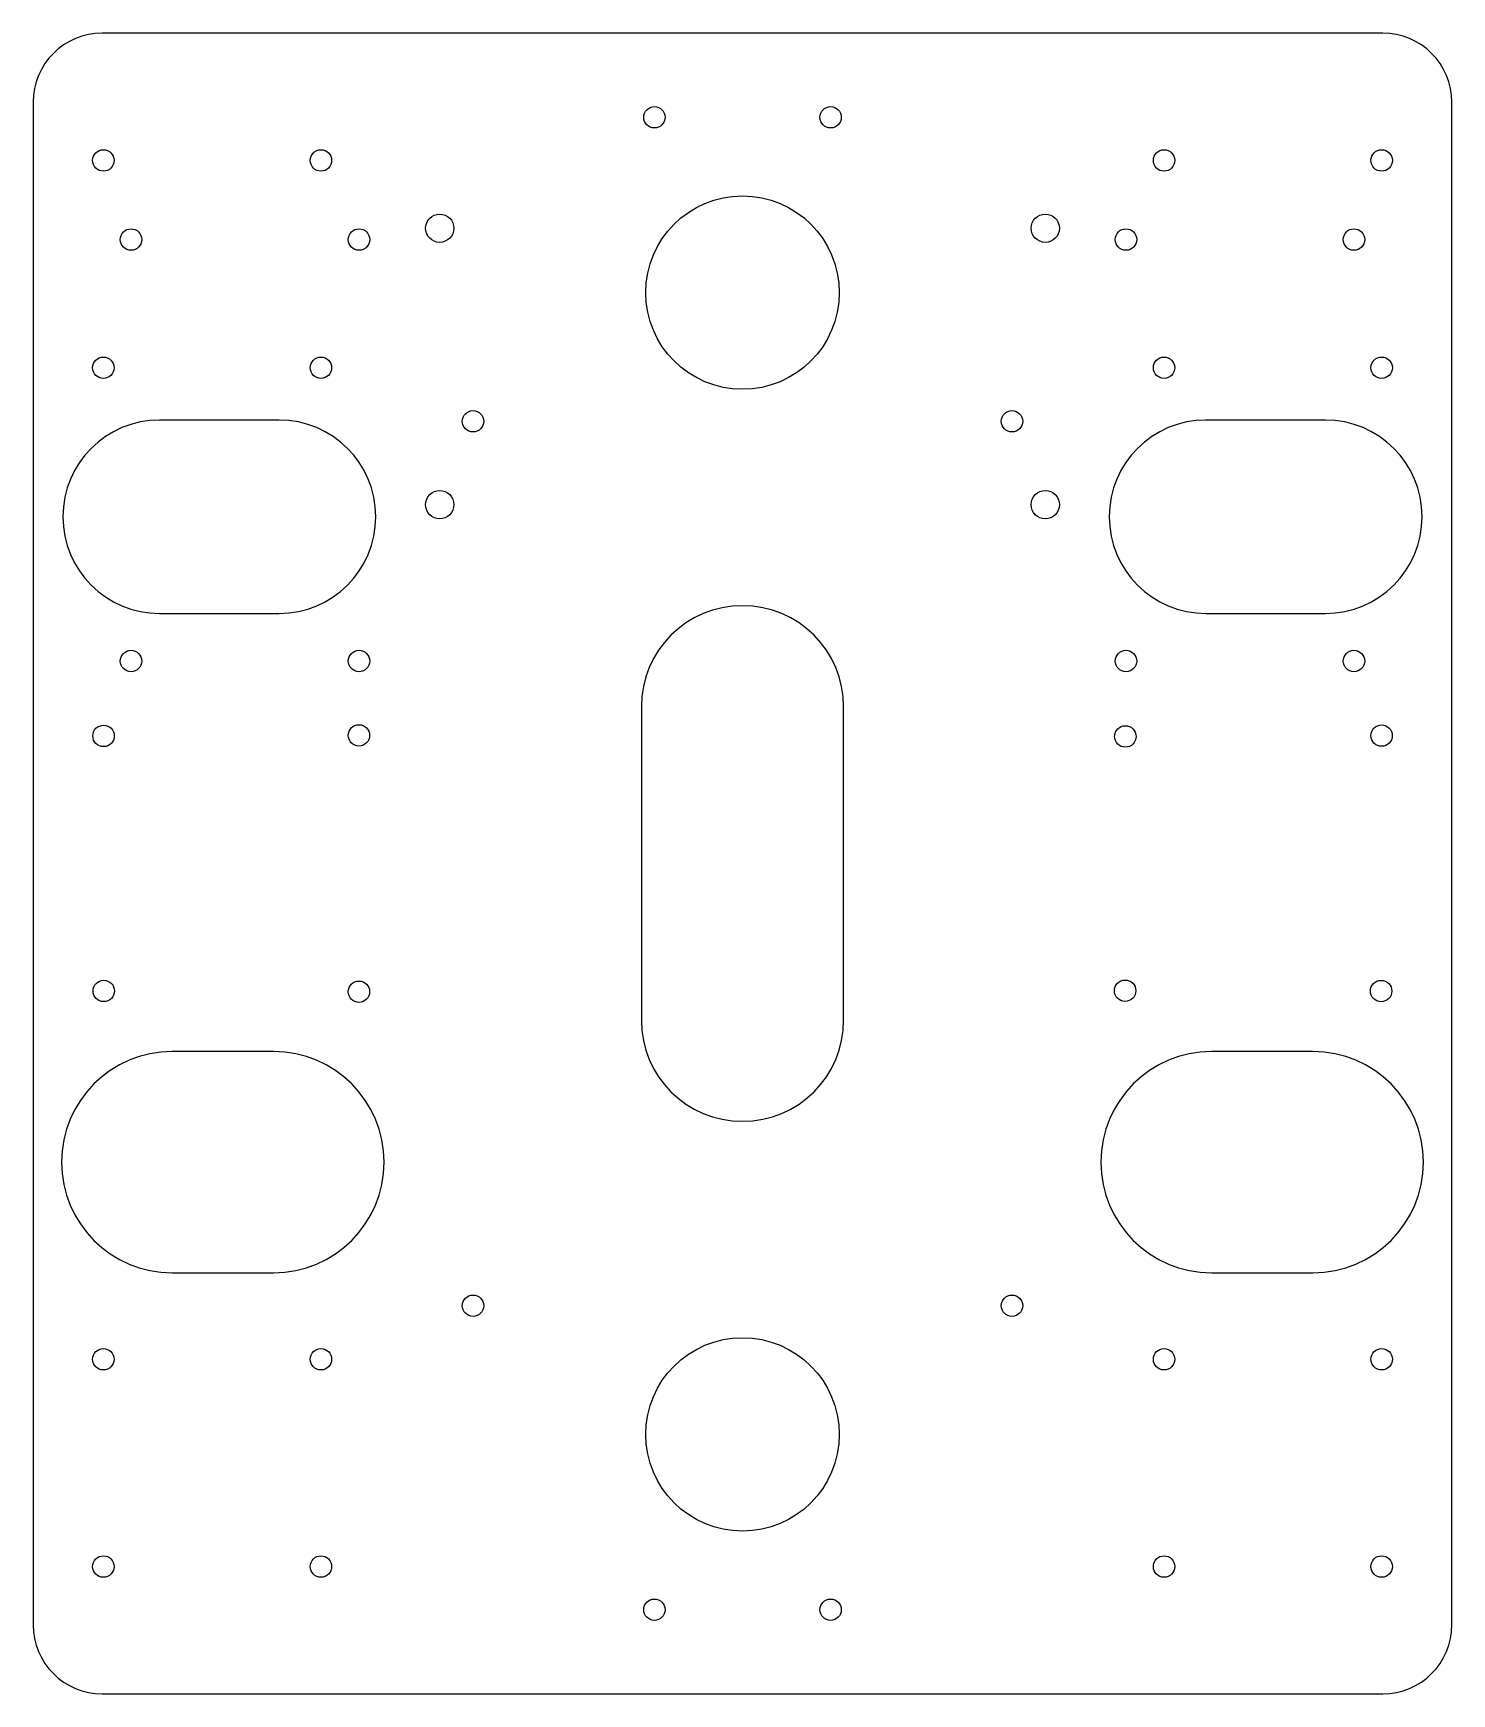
# Model space of a CAD drawing. Header units: millimetres. Extents: x -103 to 103, y -120 to 120.
import ezdxf

# ---------------------------------------------------------------- set-up
doc = ezdxf.new("R2010")
doc.units = ezdxf.units.MM

msp = doc.modelspace()

# ---------------------------------------------------------------- linework, layer by layer
at = {"color": 7, "linetype": 'Continuous', "lineweight": 25}
for p, q in [((92.66, 120.16), (-92.66, 120.16)), ((-102.66, 110.16), (-102.66, -110.16)), ((102.66, -110.16), (102.66, 110.16)), ((-67.07, 64.18), (-84.36, 64.18)), ((84.36, 64.18), (67.07, 64.18)), ((-84.36, 36.18), (-67.07, 36.18)), ((67.07, 36.18), (84.36, 36.18)), ((-14.64, 22.67), (-14.64, -22.67)), ((14.64, -22.67), (14.64, 22.67)), ((-67.87, -27.22), (-82.56, -27.22)), ((82.56, -27.22), (67.87, -27.22)), ((-82.56, -59.22), (-67.87, -59.22)), ((67.87, -59.22), (82.56, -59.22)), ((-92.66, -120.16), (92.66, -120.16))]:
    msp.add_line(p, q, dxfattribs=at)
for centre, radius in [((-12.75, 107.99), 1.55), ((12.75, 107.99), 1.55), ((-92.5, 101.74), 1.55), ((-61.01, 101.74), 1.55), ((61.01, 101.74), 1.55), ((92.5, 101.74), 1.55), ((0, 82.62), 14), ((-43.82, 91.93), 2.05), ((43.82, 91.93), 2.05), ((-88.5, 90.3), 1.55), ((-55.5, 90.3), 1.55), ((55.5, 90.3), 1.55), ((88.5, 90.3), 1.55), ((-92.5, 71.74), 1.55), ((-61.01, 71.74), 1.55), ((61.01, 71.74), 1.55), ((92.5, 71.74), 1.55), ((-39, 64), 1.55), ((39, 64), 1.55), ((-43.82, 51.93), 2.05), ((43.82, 51.93), 2.05), ((-88.5, 29.3), 1.55), ((-55.5, 29.3), 1.55), ((55.5, 29.3), 1.55), ((88.5, 29.3), 1.55), ((-92.48, 18.47), 1.55), ((-55.52, 18.54), 1.55), ((55.41, 18.38), 1.55), ((92.49, 18.51), 1.55), ((-92.44, -18.44), 1.55), ((-55.52, -18.56), 1.55), ((55.38, -18.41), 1.55), ((92.43, -18.46), 1.55), ((-39, -64), 1.55), ((39, -64), 1.55), ((0, -82.62), 14), ((-92.5, -71.74), 1.55), ((-61.01, -71.74), 1.55), ((61.01, -71.74), 1.55), ((92.5, -71.74), 1.55), ((-92.5, -101.74), 1.55), ((-61.01, -101.74), 1.55), ((61.01, -101.74), 1.55), ((92.5, -101.74), 1.55), ((-12.75, -107.99), 1.55), ((12.75, -107.99), 1.55)]:
    msp.add_circle(centre, radius, dxfattribs=at)
for centre, radius, start, end in [((92.66, 110.16), 10, 0, 90), ((-92.66, 110.16), 10, 90, 180), ((-84.36, 50.18), 14, 90, 270), ((-67.07, 50.18), 14, 270, 90), ((67.07, 50.18), 14, 90, 270), ((84.36, 50.18), 14, 270, 90), ((0, 22.67), 14.64, 0, 180), ((0, -22.67), 14.64, 180, 0), ((-82.56, -43.22), 16, 90, 270), ((-67.87, -43.22), 16, 270, 90), ((67.87, -43.22), 16, 90, 270), ((82.56, -43.22), 16, 270, 90), ((-92.66, -110.16), 10, 180, 270), ((92.66, -110.16), 10, 270, 0)]:
    msp.add_arc(centre, radius, start, end, dxfattribs=at)

doc.saveas('drawing.dxf')
